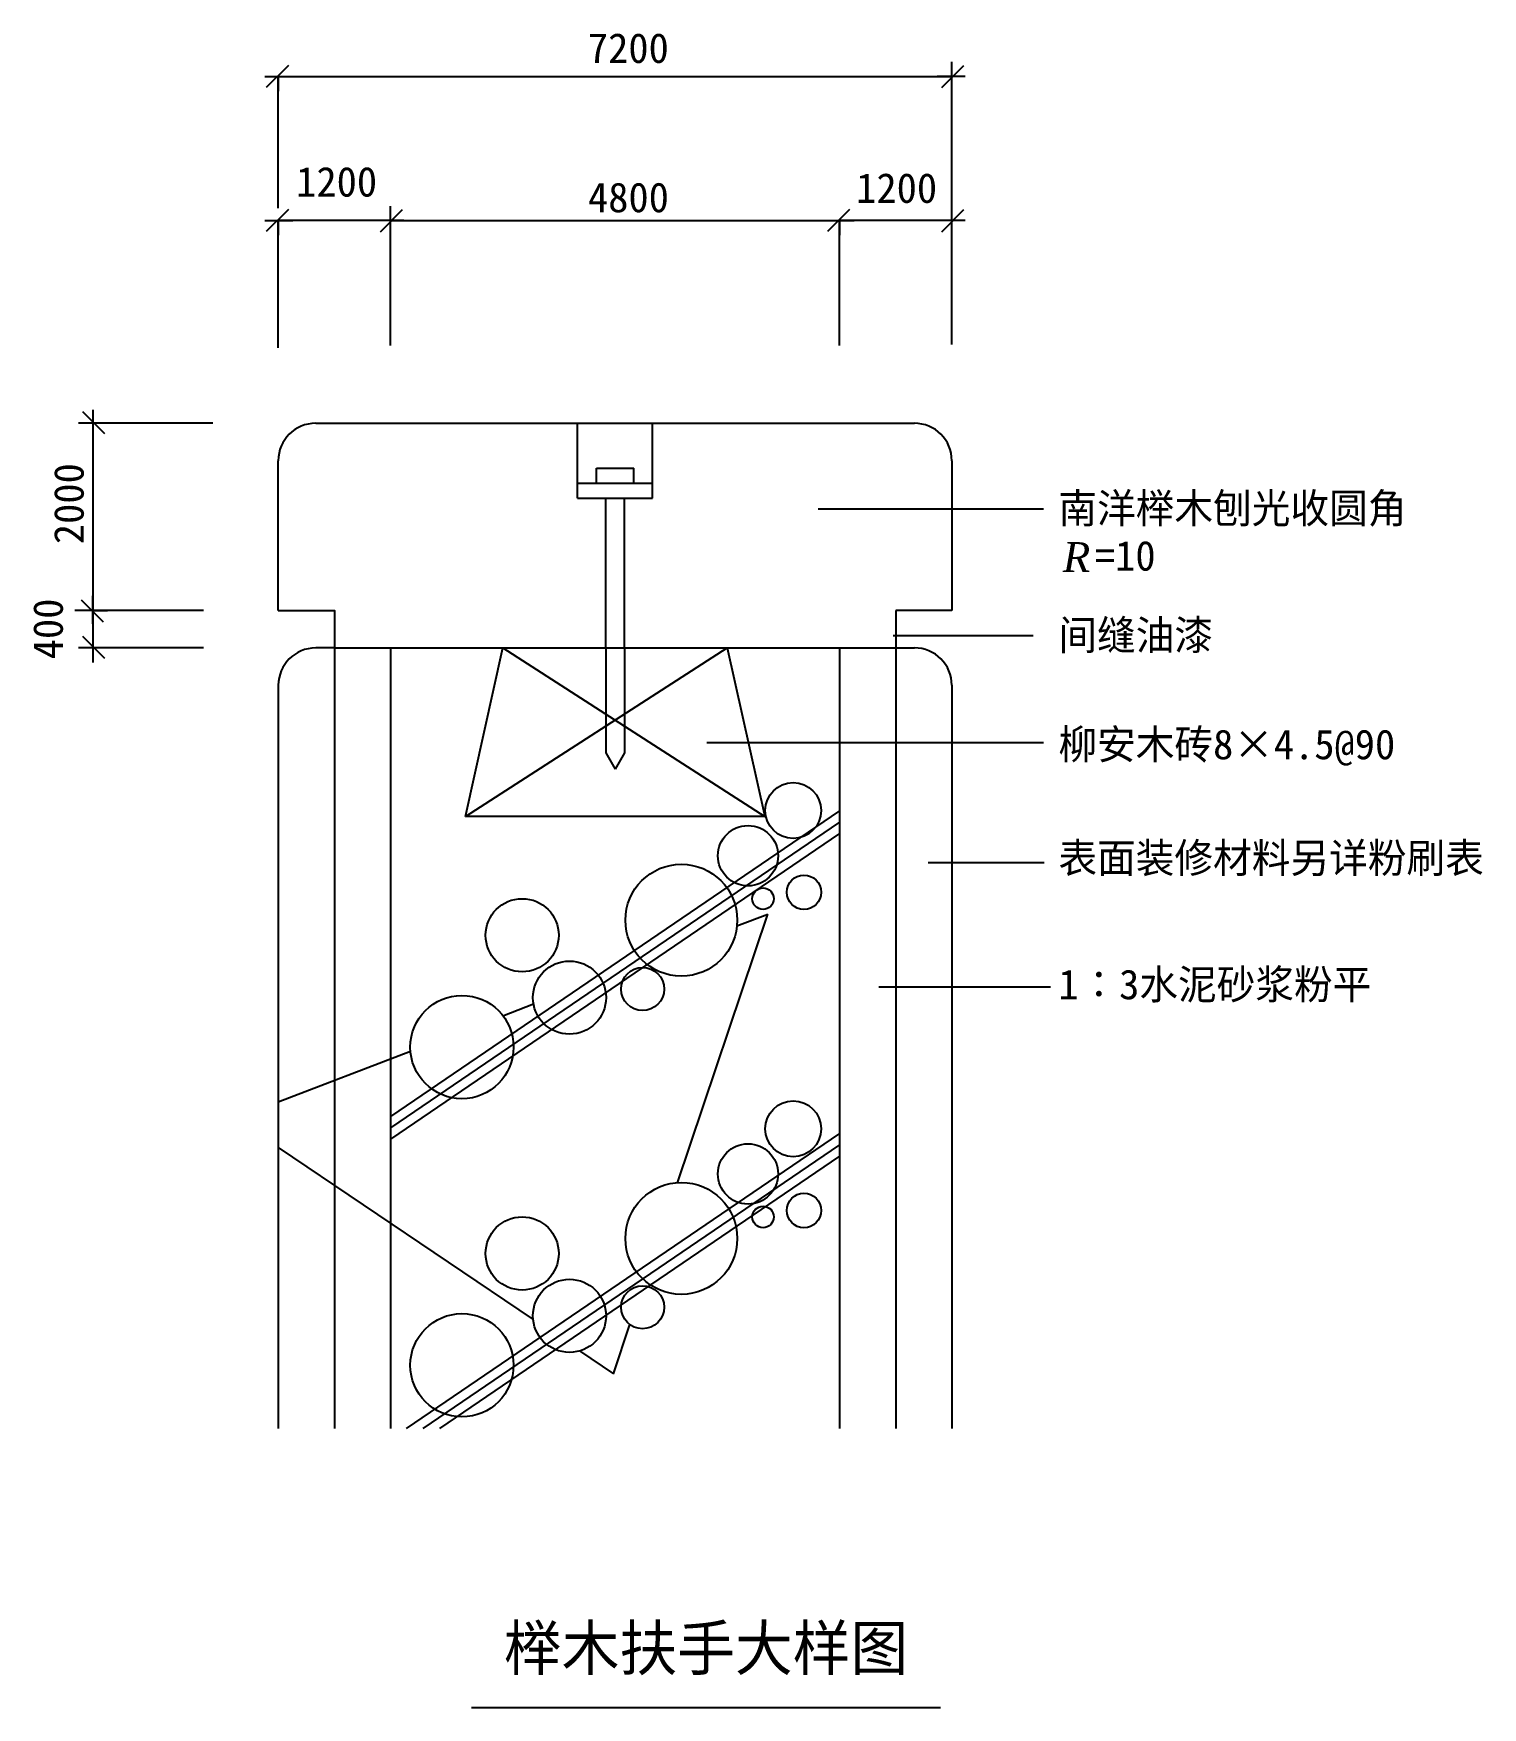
# Model space of a CAD drawing. Header units: metres. Extents: x 466 to 2150, y -1476 to 2383.
# Drawn here: x 601 to 2150, y 594 to 2383 of the extents above; entities that cross this region are included whole.
import ezdxf

# ---------------------------------------------------------------- set-up
doc = ezdxf.new("R2010")
doc.units = ezdxf.units.M
for name, color, linetype in [('DIM', 4, 'Continuous'), ('ET', 5, 'Continuous'), ('I-TEXT', 7, 'Continuous'), ('I-TXT', 2, 'Continuous'), ('MARK', 5, 'Continuous'), ('STA', 4, 'Continuous'), ('STONE', 7, 'Continuous'), ('WALL', 2, 'Continuous')]:
    doc.layers.add(name, color=color, linetype=linetype)

# ---------------------------------------------------------------- blocks, each defined once
blk = doc.blocks.new('_OBLIQUE')
for p, q in [((29.28, 0), (-31.84, 0)), ((0.06, -0.72), (0.06, 31.69))]:
    blk.add_line(p, q)
at = {"color": 0, "linetype": 'ByBlock'}
blk.add_line((-0.5, -0.5), (0.5, 0.5), dxfattribs=at)
blk.add_lwpolyline([(25.49, 23.07), (-22.68, -25.01)])

msp = doc.modelspace()

# ---------------------------------------------------------------- hatches: boundary and pattern name
at = {"layer": 'ET'}
h = msp.add_hatch(dxfattribs=at)
h.set_pattern_fill('AR-CONC', scale=32)
h.paths.add_polyline_path([(983.03, 1726.28), (923.03, 1726.28), (923.03, 892.29), (983.03, 892.29)])
h.paths.add_polyline_path([(923.03, 1726.28), (903.03, 1726.28, 0.41), (863.03, 1686.28), (863.03, 892.29), (923.03, 892.29)])
h.paths.add_polyline_path([(983.03, 1225.59), (1026.68, 1255.28, -0.24), (1004.17, 1299.75, -0.88), (1112.72, 1313.79), (1140.66, 1332.79, -0.13), (1135.26, 1352.59, -0.71), (1205.1, 1376.62), (1243.67, 1402.84, -0.14), (1234.1, 1435.29, -0.73), (1342.51, 1470.06), (1350.54, 1475.53, -0.28), (1332.97, 1504.21, -0.95), (1397.2, 1507.26), (1421.28, 1523.64, -0.49), (1383.57, 1552.45, -1), (1443.3, 1552.45, -0.16), (1437.36, 1534.57), (1463.03, 1552.03), (1463.03, 1726.28), (1343.03, 1726.28), (1383.03, 1546.28), (1063.03, 1546.28), (1103.03, 1726.28), (983.03, 1726.28)])
h.paths.add_polyline_path([(1162.82, 1419.21, 1), (1084.64, 1419.21, 1)])
h.paths.add_polyline_path([(1344.62, 1126.91), (1354.7, 1133.77, -0.32), (1332.97, 1164.22, -1), (1397.34, 1164.22, -0.01), (1397.31, 1162.75), (1463.03, 1207.44), (1463.03, 1527.84), (1351.32, 1451.87, -0.07), (1353.66, 1435.29, -0.62), (1257.35, 1387.97), (1252.66, 1384.77, -0.41), (1275.48, 1361.78, -1), (1229.5, 1361.78, -0.09), (1231.04, 1370.07), (1213.02, 1357.81, -0.03), (1213.37, 1352.59, -0.57), (1155.24, 1318.52), (1113.71, 1290.28, -0.42), (1048.18, 1245.71), (983.03, 1201.4), (983.03, 892.29), (999.62, 892.29), (1030.06, 912.99, -0.26), (1004.17, 959.76, -0.91), (1113.61, 969.81), (1142.74, 989.62, -0.16), (1135.26, 1012.6, -0.75), (1207.29, 1033.52), (1245.83, 1059.73, -0.16), (1234.1, 1095.3, -0.75)])
h.paths.add_polyline_path([(1383.57, 1212.46, -1), (1443.3, 1212.46, -1)])
h.paths.add_polyline_path([(1162.82, 1079.22, -1), (1084.64, 1079.22, -1)])
h.paths.add_polyline_path([(1369.76, 1458.27, 1), (1392.74, 1458.27, 1)])
h.paths.add_polyline_path([(1406.54, 1465.16, 1), (1443.33, 1465.16, 1)])
h.paths.add_polyline_path([(1463.03, 1183.25), (1383.91, 1129.45, -0.35), (1392.74, 1118.27, -1), (1369.76, 1118.27, -0.04), (1369.88, 1119.9), (1352.3, 1107.95, -0.05), (1353.66, 1095.3, -0.6), (1260.64, 1045.61), (1258.31, 1044.03, -0.34), (1275.48, 1021.79, -1), (1229.5, 1021.79, -0.03), (1229.66, 1024.55), (1213.36, 1013.46, -0.54), (1159.17, 976.6), (1112.48, 944.85, -0.37), (1053.69, 904.87), (1035.19, 892.29), (1463.03, 892.29)])
h.paths.add_polyline_path([(1406.54, 1125.16, -1), (1443.33, 1125.16, -1)])
h.paths.add_polyline_path([(1523.03, 1726.28), (1463.03, 1726.28), (1463.03, 892.29), (1523.03, 892.29)])
h.paths.add_polyline_path([(1523.03, 892.29), (1583.03, 892.29), (1583.03, 1686.28, 0.41), (1543.03, 1726.28), (1523.03, 1726.28)])

# ---------------------------------------------------------------- linework, layer by layer
msp.add_line((1069.68, 594.09), (1570.99, 594.09))
at = {"layer": 'DIM'}
for p, q in [((862.7, 2336.75), (1583.36, 2336.75)), ((863.03, 2196.06), (863.03, 2337.08)), ((1583.03, 2196.06), (1583.03, 2337.08)), ((983.36, 2182.87), (862.7, 2182.87)), ((863.03, 2046.75), (863.03, 2183.2)), ((982.7, 2182.87), (1463.36, 2182.87)), ((983.03, 2049.38), (983.03, 2183.2)), ((983.03, 2049.38), (983.03, 2183.2)), ((1583.36, 2182.87), (1462.7, 2182.87)), ((1463.03, 2049.38), (1463.03, 2183.2)), ((1463.03, 2049.38), (1463.03, 2183.2)), ((1583.03, 2050.3), (1583.03, 2183.2)), ((793.09, 1966.28), (664.56, 1966.28)), ((664.89, 1966.61), (664.89, 1765.95)), ((783.09, 1766.28), (645.7, 1766.28)), ((783.09, 1766.28), (664.56, 1766.28)), ((664.89, 1766.28), (664.89, 1766.77)), ((664.89, 1766.28), (664.89, 1726.28)), ((664.89, 1726.28), (664.89, 1725.78)), ((783.09, 1726.28), (665.16, 1726.28))]:
    msp.add_line(p, q, dxfattribs=at)
at = {"layer": 'ET'}
for p, q in [((1463.03, 1552.03), (983.03, 1225.59)), ((1463.03, 1539.93), (983.03, 1213.5)), ((1463.03, 1527.84), (983.03, 1201.4)), ((1463.03, 1207.44), (999.62, 892.29)), ((1463.03, 1195.35), (1017.41, 892.29)), ((1463.03, 1183.25), (1035.19, 892.29))]:
    msp.add_line(p, q, dxfattribs=at)
for centre, radius in [((1413.44, 1552.45), 29.86), ((1365.15, 1504.21), 32.19), ((1293.88, 1435.29), 59.78), ((1381.25, 1458.27), 11.49), ((1424.94, 1465.16), 18.39), ((1123.73, 1419.21), 39.09), ((1174.31, 1352.59), 39.05), ((1252.49, 1361.78), 22.99), ((1059.35, 1299.75), 55.18), ((1413.44, 1212.46), 29.86), ((1365.15, 1164.22), 32.19), ((1293.88, 1095.3), 59.78), ((1381.25, 1118.27), 11.49), ((1424.94, 1125.16), 18.39), ((1123.73, 1079.22), 39.09), ((1174.31, 1012.6), 39.05), ((1252.49, 1021.79), 22.99), ((1059.35, 959.76), 55.18)]:
    msp.add_circle(centre, radius, dxfattribs=at)
at = {"layer": 'I-TEXT'}
for p, q in [((1440.13, 1874.73), (1681.13, 1874.73)), ((1520.35, 1739.41), (1670.04, 1739.41)), ((1321.17, 1625.13), (1681.13, 1625.13)), ((1681.61, 1496.54), (1557.85, 1496.54)), ((1688.49, 1363.72), (1505.14, 1363.72))]:
    msp.add_line(p, q, dxfattribs=at)
at = {"layer": 'MARK'}
for p, q in [((1063.03, 1546.28), (1343.03, 1726.28)), ((1103.03, 1726.28), (1383.03, 1546.28))]:
    msp.add_line(p, q, dxfattribs=at)
msp.add_lwpolyline([(1063.03, 1546.28), (1103.03, 1726.28), (1343.03, 1726.28), (1383.03, 1546.28)], close=True, dxfattribs=at)
at = {"layer": 'STA'}
for p, q in [((1183.03, 1886.28), (1183.03, 1966.28)), ((1263.03, 1886.28), (1263.03, 1966.28)), ((1203.03, 1918.28), (1243.03, 1918.28)), ((1203.03, 1902.28), (1203.03, 1918.28)), ((1243.03, 1902.28), (1243.03, 1918.28)), ((1183.03, 1902.28), (1263.03, 1902.28)), ((1183.03, 1886.28), (1263.03, 1886.28)), ((1213.03, 1726.28), (1213.03, 1886.28)), ((1233.03, 1726.28), (1233.03, 1886.28)), ((1213.03, 1726.28), (1213.03, 1614.09)), ((1233.03, 1726.28), (1233.03, 1614.09)), ((1213.03, 1614.09), (1223.03, 1596.63)), ((1233.03, 1614.09), (1223.03, 1596.63))]:
    msp.add_line(p, q, dxfattribs=at)
at = {"layer": 'STONE'}
for p, q in [((923.03, 1726.28), (1523.03, 1726.28)), ((923.03, 1726.28), (923.03, 892.29)), ((983.03, 1726.28), (983.03, 892.29)), ((1463.03, 1726.28), (1463.03, 892.29)), ((1523.03, 1726.28), (1523.03, 892.29))]:
    msp.add_line(p, q, dxfattribs=at)
at = {"layer": 'WALL'}
for p, q in [((903.03, 1966.28), (1543.03, 1966.28)), ((863.03, 1766.28), (863.03, 1926.28)), ((1583.03, 1926.28), (1583.03, 1766.28)), ((1523.03, 1766.28), (1523.03, 1726.28)), ((1583.03, 1766.28), (1523.03, 1766.28)), ((1523.03, 1726.28), (1543.03, 1726.28)), ((1583.03, 1686.28), (1583.03, 892.29))]:
    msp.add_line(p, q, dxfattribs=at)
msp.add_lwpolyline([(863.03, 1766.28), (923.03, 1766.28), (923.03, 1726.28), (903.03, 1726.28, 0.41), (863.03, 1686.28), (863.03, 892.29)], format="xyb", dxfattribs=at)
for centre, start, end in [((903.03, 1926.28), 90, 180), ((1543.03, 1926.28), 0, 90), ((1543.03, 1686.28), 0, 90)]:
    msp.add_arc(centre, 40, start, end, dxfattribs=at)

# ---------------------------------------------------------------- block references
at = {"layer": 'DIM', "xscale": 0.49, "yscale": 0.49, "zscale": 0.49}
for p, rotation in [((863.03, 2336.75), 180), ((863.03, 2182.87), 180), ((1463.03, 2182.87), 180), ((664.89, 1966.28), 90), ((664.89, 1766.28), 270), ((664.89, 1726.28), 90)]:
    msp.add_blockref('_OBLIQUE', p, dxfattribs=dict(at, rotation=rotation))
for p in [(1583.03, 2336.75), (983.03, 2182.87), (1583.03, 2182.87)]:
    msp.add_blockref('_OBLIQUE', p, dxfattribs=at)

# ---------------------------------------------------------------- texts
for s, p in [('7200', (1193.96, 2351.28)), ('1200', (882.15, 2208.44)), ('4800', (1194.07, 2191.75)), ('1200', (1480.76, 2201.75))]:
    msp.add_text(s, height=31.8).set_placement(p)
for s, p in [('2000', (655.03, 1837.09)), ('400', (632.75, 1714.07))]:
    msp.add_text(s, height=31.8, rotation=90).set_placement(p)
at = {"insert": (1701.6, 1839.25), "char_height": 31.8, "attachment_point": 1}
msp.add_mtext('{\\fTimes New Roman|b0|i1|c0|p18;R}', dxfattribs=at)
at = {"layer": 'I-TEXT'}
for s, p in [('南洋榉木刨光收圆角', (1696.92, 1859.55)), ('=10', (1735.93, 1808.86)), ('间缝油漆', (1696.92, 1724.07)), ('柳安木砖8×4.5@90', (1696.92, 1607.29)), ('表面装修材料另详粉刷表', (1696.92, 1485.92)), ('1∶3水泥砂浆粉平', (1696.92, 1350.82))]:
    msp.add_text(s, height=31.8, dxfattribs=at).set_placement(p)
at = {"layer": 'I-TXT'}
msp.add_text('榉木扶手大样图', height=47.5, dxfattribs=at).set_placement((1104.2, 633.85))

doc.saveas('drawing.dxf')
